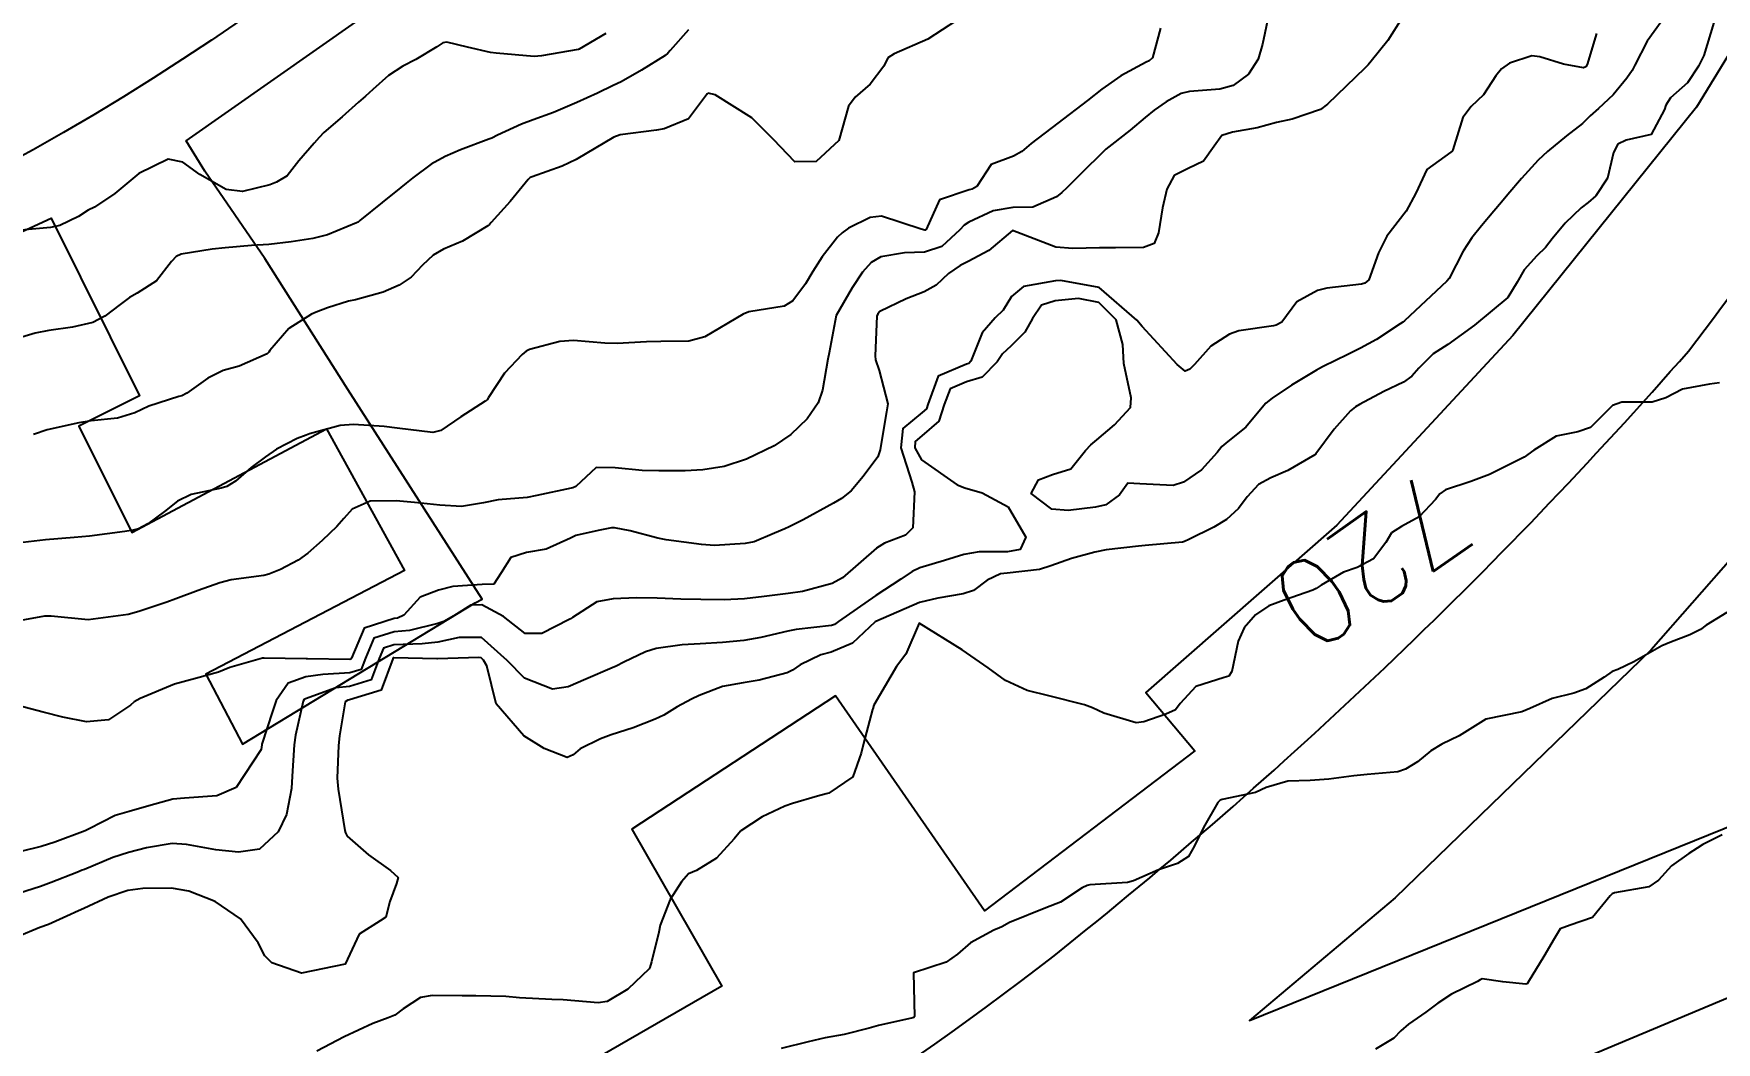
# Model space of a CAD drawing. Header units: metres. Extents: x 286371 to 293043, y 7462578 to 7466404.
# Drawn here: x 292270.7 to 292347.7, y 7462868.1 to 7462914.2 of the extents above; entities that cross this region are included whole.
import ezdxf
from ezdxf.enums import TextEntityAlignment as Align

# ---------------------------------------------------------------- set-up
doc = ezdxf.new("R2010")
doc.units = ezdxf.units.M
doc.header["$MEASUREMENT"] = 0
for name, color, linetype in [('Cotas', 45, 'Continuous'), ('Curvas de Nivel 1m', 11, 'Continuous'), ('Curvas de Nivel 5m', 15, 'Continuous'), ('Edificações', 30, 'Continuous'), ('Vias primárias', 230, 'Continuous')]:
    doc.layers.add(name, color=color, linetype=linetype)
doc.styles.add('Style-STANDARD', font='STANDARD.shx')

msp = doc.modelspace()

# ---------------------------------------------------------------- linework, layer by layer
at = {"layer": 'Curvas de Nivel 1m', "flags": 128}
for points, elevation in [([(292313.574, 7462915.195), (292311.605, 7462913.924), (292310.06, 7462913.247), (292309.777, 7462913.066), (292309.586, 7462912.69), (292308.974, 7462911.863), (292308.283, 7462911.274), (292307.975, 7462910.861), (292307.534, 7462909.284), (292306.496, 7462908.323), (292305.519, 7462908.304), (292304.54, 7462909.329), (292303.549, 7462910.323), (292301.873, 7462911.37), (292301.565, 7462911.446), (292301.518, 7462911.422), (292301.475, 7462911.376), (292300.651, 7462910.284), (292299.54, 7462909.818), (292299.195, 7462909.753), (292297.536, 7462909.538), (292297.246, 7462909.44), (292295.518, 7462908.414), (292294.885, 7462908.113), (292293.506, 7462907.629), (292293.421, 7462907.59), (292293.32, 7462907.507), (292292.506, 7462906.502), (292291.631, 7462905.532), (292291.553, 7462905.453), (292291.472, 7462905.382), (292290.322, 7462904.691), (292289.455, 7462904.316), (292288.979, 7462904.044), (292288.489, 7462903.579), (292287.979, 7462903.043), (292287.43, 7462902.666), (292286.685, 7462902.345), (292285.42, 7462902.007), (292285.113, 7462901.935), (292284.144, 7462901.643), (292283.622, 7462901.44), (292283.409, 7462901.345), (292282.373, 7462900.696), (292281.501, 7462899.683), (292281.455, 7462899.611), (292281.382, 7462899.531), (292280.111, 7462898.966), (292279.37, 7462898.763), (292278.664, 7462898.425), (292277.711, 7462897.739), (292277.477, 7462897.618), (292277.352, 7462897.583), (292275.97, 7462897.14), (292275.34, 7462896.841), (292274.535, 7462896.587), (292273.334, 7462896.462), (292272.769, 7462896.377), (292271.327, 7462896.052), (292270.699, 7462895.847)], 727), ([(292300.654, 7462914.348), (292299.827, 7462913.401), (292299.719, 7462913.276), (292299.591, 7462913.179), (292298.511, 7462912.495), (292297.575, 7462911.969), (292297.217, 7462911.794), (292296.492, 7462911.456), (292295.557, 7462911.026), (292294.478, 7462910.569), (292293.548, 7462910.224), (292293.023, 7462910.034), (292291.918, 7462909.529), (292291.666, 7462909.398), (292291.531, 7462909.341), (292290.224, 7462908.86), (292289.524, 7462908.556), (292288.891, 7462908.199), (292288.052, 7462907.586), (292287.748, 7462907.343), (292287.497, 7462907.144), (292286.645, 7462906.453), (292285.629, 7462905.622), (292285.542, 7462905.555), (292285.472, 7462905.519), (292284.142, 7462904.973), (292283.467, 7462904.807), (292282.484, 7462904.649), (292281.461, 7462904.534), (292280.669, 7462904.487), (292279.464, 7462904.381), (292278.875, 7462904.311), (292277.459, 7462904.094), (292277.218, 7462903.987), (292277.008, 7462903.751), (292276.33, 7462902.867), (292275.432, 7462902.305), (292275.094, 7462902.114), (292274.658, 7462901.786), (292273.96, 7462901.249), (292273.411, 7462900.966), (292272.475, 7462900.751), (292271.405, 7462900.594), (292270.772, 7462900.476), (292269.397, 7462900.072)], 728), ([(292333.308, 7462914.889), (292332.642, 7462913.865), (292331.892, 7462912.91), (292331.751, 7462912.752), (292331.589, 7462912.597), (292329.88, 7462910.948), (292329.56, 7462910.708), (292328.265, 7462910.262), (292327.551, 7462910.109), (292326.672, 7462909.872), (292325.544, 7462909.669), (292325.052, 7462909.511), (292324.709, 7462909.027), (292324.219, 7462908.339), (292323.518, 7462908), (292322.875, 7462907.692), (292322.542, 7462907.059), (292322.343, 7462906.21), (292322.159, 7462905.064), (292321.958, 7462904.575), (292321.464, 7462904.398), (292320.185, 7462904.372), (292319.463, 7462904.384), (292318.238, 7462904.348), (292317.463, 7462904.411), (292315.474, 7462905.164), (292314.389, 7462904.252), (292313.452, 7462903.755), (292313.081, 7462903.568), (292312.547, 7462903.208), (292311.984, 7462902.668), (292311.431, 7462902.368), (292310.612, 7462902.051), (292309.417, 7462901.466), (292309.311, 7462901.361), (292309.274, 7462901.257), (292309.198, 7462899.447), (292309.215, 7462899.257), (292309.377, 7462898.774), (292309.774, 7462897.248), (292309.71, 7462896.887), (292309.433, 7462895.253), (292309.425, 7462895.15), (292309.318, 7462894.822), (292308.644, 7462893.924), (292308.102, 7462893.272), (292307.657, 7462892.911), (292307.285, 7462892.707), (292305.907, 7462891.946), (292305.268, 7462891.619), (292305.06, 7462891.535), (292304.599, 7462891.334), (292303.664, 7462890.942), (292303.257, 7462890.854), (292301.855, 7462890.776), (292301.255, 7462890.811), (292299.634, 7462891.033), (292299.259, 7462891.106), (292297.994, 7462891.433), (292297.266, 7462891.582), (292297.135, 7462891.577), (292296.52, 7462891.456), (292295.512, 7462891.219), (292295.259, 7462891.112), (292294.145, 7462890.597), (292293.248, 7462890.448), (292292.538, 7462890.221), (292292.096, 7462889.522), (292291.753, 7462889), (292291.226, 7462888.983), (292289.88, 7462888.899), (292289.222, 7462888.729), (292288.382, 7462888.411), (292287.642, 7462887.588), (292287.347, 7462887.447), (292287.202, 7462887.429), (292285.817, 7462886.993), (292285.238, 7462885.623), (292285.219, 7462885.578), (292285.173, 7462885.564), (292283.233, 7462885.594), (292283.173, 7462885.593), (292281.241, 7462885.615), (292281.173, 7462885.611), (292279.681, 7462885.192), (292279.163, 7462884.981), (292278.115, 7462884.691), (292277.154, 7462884.426), (292275.581, 7462883.778), (292275.305, 7462883.619), (292275.139, 7462883.474), (292274.126, 7462882.803), (292273.127, 7462882.701), (292272.036, 7462882.925), (292271.134, 7462883.153), (292269.407, 7462883.604)], 724), ([(292347.556, 7462914.675), (292347.104, 7462913.179), (292346.858, 7462912.685), (292346.351, 7462911.925), (292345.572, 7462911.232), (292345.366, 7462910.908), (292345.301, 7462910.708), (292344.697, 7462909.567), (292343.543, 7462909.302), (292343.161, 7462909.119), (292342.974, 7462908.743), (292342.696, 7462907.567), (292342.158, 7462906.755), (292341.805, 7462906.453), (292341.496, 7462906.207), (292340.753, 7462905.508), (292340.165, 7462904.784), (292339.861, 7462904.393), (292339.458, 7462904.016), (292338.877, 7462903.371), (292338.562, 7462902.808), (292338.131, 7462902.113), (292337.418, 7462901.515), (292336.605, 7462900.841), (292335.396, 7462899.966), (292334.723, 7462899.538), (292334.06, 7462898.884), (292333.75, 7462898.507), (292333.364, 7462898.243), (292332.467, 7462897.803), (292331.35, 7462897.212), (292331.165, 7462897.11), (292330.933, 7462896.931), (292330.187, 7462896.086), (292329.353, 7462894.954), (292329.335, 7462894.933), (292329.314, 7462894.919), (292328.079, 7462894.196), (292327.297, 7462893.863), (292326.725, 7462893.561), (292326.219, 7462893), (292325.823, 7462892.459), (292325.268, 7462891.958), (292324.685, 7462891.601), (292323.54, 7462891.04), (292323.344, 7462890.951), (292323.252, 7462890.924), (292321.553, 7462890.766), (292321.249, 7462890.734), (292319.769, 7462890.574), (292319.244, 7462890.466), (292318.183, 7462890.182), (292317.238, 7462889.847), (292316.711, 7462889.666), (292315.231, 7462889.497), (292314.932, 7462889.467), (292314.316, 7462889.178), (292313.696, 7462888.716), (292313.221, 7462888.552), (292312.063, 7462888.366), (292311.218, 7462888.167), (292309.231, 7462887.29), (292309.204, 7462887.277), (292308.156, 7462886.309), (292307.183, 7462885.898), (292306.711, 7462885.771), (292305.771, 7462885.315), (292305.418, 7462885.071), (292305.167, 7462884.953), (292303.895, 7462884.608), (292303.161, 7462884.496), (292302.211, 7462884.316), (292301.152, 7462883.906), (292300.792, 7462883.748), (292300.14, 7462883.4), (292299.534, 7462883.01), (292299.135, 7462882.822), (292298.12, 7462882.439), (292297.124, 7462882.112), (292296.637, 7462881.936), (292295.7, 7462881.466), (292295.376, 7462881.205), (292295.108, 7462881.078), (292294.054, 7462881.49), (292293.122, 7462882.067), (292291.866, 7462883.524), (292291.43, 7462885.271), (292291.279, 7462885.533), (292291.175, 7462885.627), (292291.069, 7462885.643), (292289.174, 7462885.591), (292289.147, 7462885.592), (292287.175, 7462885.635), (292287.144, 7462885.626), (292287.131, 7462885.595), (292286.599, 7462884.156), (292285.145, 7462883.712), (292285.068, 7462883.703), (292284.957, 7462883.627), (292284.691, 7462882.06), (292284.644, 7462881.631), (292284.595, 7462880.129), (292284.633, 7462879.631), (292284.942, 7462877.74), (292284.968, 7462877.626), (292285.052, 7462877.479), (292286.019, 7462876.63), (292287.029, 7462875.914), (292287.371, 7462875.589), (292287.3, 7462875.309), (292287.002, 7462874.488), (292286.814, 7462873.771), (292286.553, 7462873.601), (292285.601, 7462872.996), (292284.954, 7462871.624), (292282.955, 7462871.217), (292281.599, 7462871.685), (292281.286, 7462872.005), (292280.978, 7462872.602), (292280.17, 7462873.707), (292279.006, 7462874.489), (292277.796, 7462874.959), (292277.014, 7462875.105), (292275.698, 7462875.09), (292275.012, 7462874.997), (292274.108, 7462874.697), (292272.999, 7462874.17), (292272.756, 7462874.059), (292272.221, 7462873.826), (292271.386, 7462873.44), (292270.986, 7462873.309), (292269.964, 7462872.875)], 721), ([(292345.144, 7462914.712), (292344.506, 7462913.826), (292343.947, 7462912.729), (292343.829, 7462912.492), (292343.585, 7462912.141), (292342.947, 7462911.371), (292342.281, 7462910.754), (292341.909, 7462910.409), (292341.554, 7462910.068), (292340.826, 7462909.494), (292339.955, 7462908.788), (292339.735, 7462908.587), (292339.528, 7462908.382), (292338.768, 7462907.553), (292338.132, 7462906.815), (292337.845, 7462906.473), (292337.493, 7462906.06), (292336.927, 7462905.388), (292336.491, 7462904.839), (292336.089, 7462904.221), (292335.446, 7462902.972), (292335.351, 7462902.856), (292333.416, 7462901.045), (292333.332, 7462900.979), (292333.207, 7462900.898), (292332.124, 7462900.189), (292331.397, 7462899.787), (292330.821, 7462899.505), (292329.683, 7462898.95), (292329.487, 7462898.847), (292329.381, 7462898.787), (292328.244, 7462898.094), (292327.362, 7462897.508), (292327.071, 7462897.276), (292326.821, 7462896.992), (292326.159, 7462896.181), (292325.324, 7462895.522), (292325.049, 7462895.289), (292324.844, 7462895.022), (292324.117, 7462894.223), (292323.296, 7462893.658), (292322.827, 7462893.518), (292321.302, 7462893.587), (292320.761, 7462893.623), (292320.367, 7462893.088), (292319.751, 7462892.631), (292319.282, 7462892.526), (292318.03, 7462892.372), (292317.283, 7462892.429), (292316.329, 7462893.149), (292316.674, 7462893.774), (292317.307, 7462894.023), (292318.154, 7462894.279), (292318.825, 7462895.112), (292319.057, 7462895.379), (292319.331, 7462895.595), (292320.149, 7462896.285), (292320.876, 7462897.082), (292320.914, 7462897.528), (292320.571, 7462899.087), (292320.532, 7462899.952), (292320.214, 7462901.092), (292319.426, 7462901.883), (292318.49, 7462902.057), (292317.426, 7462901.955), (292316.804, 7462901.763), (292316.386, 7462901.15), (292316.043, 7462900.516), (292315.395, 7462899.878), (292315.022, 7462899.537), (292314.779, 7462899.174), (292314.085, 7462898.472), (292313.37, 7462898.249), (292312.633, 7462897.937), (292312.357, 7462897.209), (292312.104, 7462896.452), (292311.332, 7462895.781), (292311.033, 7462895.524), (292311.005, 7462895.229), (292311.316, 7462894.691), (292312.954, 7462893.545), (292313.297, 7462893.403), (292314.092, 7462893.182), (292315.285, 7462892.541), (292316.086, 7462891.152), (292315.824, 7462890.585), (292315.25, 7462890.475), (292313.949, 7462890.485), (292313.252, 7462890.36), (292312.375, 7462890.079), (292311.242, 7462889.743), (292310.889, 7462889.58), (292310.372, 7462889.237), (292309.222, 7462888.487), (292307.517, 7462887.29), (292307.335, 7462887.158), (292307.201, 7462887.109), (292305.589, 7462886.927), (292305.197, 7462886.851), (292303.968, 7462886.567), (292303.19, 7462886.431), (292302.221, 7462886.337), (292301.187, 7462886.279), (292300.363, 7462886.22), (292299.184, 7462886.057), (292298.689, 7462885.914), (292297.697, 7462885.437), (292297.357, 7462885.256), (292297.17, 7462885.172), (292295.961, 7462884.663), (292295.157, 7462884.312), (292294.432, 7462884.208), (292293.162, 7462884.708), (292292.368, 7462885.517), (292291.189, 7462886.56), (292290.173, 7462886.566), (292289.186, 7462886.354), (292288.483, 7462886.277), (292287.184, 7462886.23), (292286.701, 7462886.082), (292286.51, 7462885.604), (292286.139, 7462884.63), (292285.155, 7462884.329), (292284.532, 7462884.255), (292283.146, 7462883.759), (292283.079, 7462883.721), (292283.038, 7462883.656), (292282.688, 7462882.094), (292282.616, 7462881.662), (292282.532, 7462880.224), (292282.497, 7462879.663), (292282.267, 7462878.466), (292281.886, 7462877.672), (292281.042, 7462876.878), (292280.08, 7462876.744), (292279.041, 7462876.853), (292277.691, 7462877.098), (292277.045, 7462877.145), (292275.872, 7462876.941), (292275.038, 7462876.74), (292274.323, 7462876.506), (292273.026, 7462875.957), (292272.924, 7462875.918), (292272.68, 7462875.82), (292271.499, 7462875.355), (292271.014, 7462875.18), (292270.015, 7462874.854)], 722), ([(292322.252, 7462914.428), (292321.888, 7462913.07), (292321.736, 7462912.929), (292321.591, 7462912.861), (292320.43, 7462912.243), (292319.572, 7462911.629), (292318.915, 7462911.114), (292317.548, 7462910.086), (292316.338, 7462909.152), (292315.91, 7462908.777), (292315.525, 7462908.57), (292314.508, 7462908.191), (292313.846, 7462907.189), (292313.636, 7462907.059), (292313.502, 7462907.033), (292312.141, 7462906.568), (292311.523, 7462905.224), (292311.505, 7462905.193), (292311.474, 7462905.188), (292311.306, 7462905.227), (292309.483, 7462905.82), (292308.972, 7462905.772), (292307.983, 7462905.277), (292307.681, 7462905.071), (292307.468, 7462904.861), (292306.778, 7462903.971), (292306.346, 7462903.301), (292306.003, 7462902.738), (292305.424, 7462901.951), (292305.031, 7462901.71), (292303.416, 7462901.456), (292303.152, 7462901.35), (292301.398, 7462900.306), (292300.677, 7462900.113), (292299.394, 7462900.096), (292298.742, 7462900.076), (292297.392, 7462900.008), (292296.825, 7462900.02), (292295.394, 7462900.147), (292294.775, 7462900.102), (292293.387, 7462899.73), (292293.234, 7462899.66), (292293.057, 7462899.509), (292292.237, 7462898.656), (292291.509, 7462897.532), (292291.449, 7462897.436), (292291.351, 7462897.362), (292290.243, 7462896.649), (292289.331, 7462896.027), (292288.963, 7462895.937), (292287.332, 7462896.138), (292286.734, 7462896.203), (292285.334, 7462896.296), (292284.718, 7462896.249), (292283.327, 7462895.875), (292283.166, 7462895.818), (292282.765, 7462895.663), (292281.819, 7462895.174), (292281.311, 7462894.82), (292280.656, 7462894.342), (292279.931, 7462893.705), (292279.539, 7462893.462), (292279.289, 7462893.384), (292277.912, 7462893.108), (292277.28, 7462892.803), (292276.696, 7462892.329), (292275.931, 7462891.764), (292275.495, 7462891.536), (292275.259, 7462891.465), (292274.879, 7462891.402), (292273.255, 7462891.201), (292272.564, 7462891.129), (292271.252, 7462891.029), (292270.204, 7462890.906)], 726), ([(292342.188, 7462914.183), (292341.768, 7462912.762), (292341.702, 7462912.653), (292341.592, 7462912.605), (292340.685, 7462912.778), (292339.599, 7462913.118), (292339.236, 7462913.163), (292338.21, 7462912.815), (292337.842, 7462912.569), (292337.585, 7462912.245), (292337.029, 7462911.376), (292336.464, 7462910.841), (292336.07, 7462910.333), (292335.617, 7462908.853), (292335.589, 7462908.798), (292335.532, 7462908.746), (292334.43, 7462907.962), (292333.929, 7462906.878), (292333.492, 7462906.061), (292332.599, 7462904.908), (292332.221, 7462904.155), (292331.771, 7462902.92), (292331.594, 7462902.77), (292331.441, 7462902.724), (292329.851, 7462902.535), (292329.436, 7462902.431), (292328.488, 7462901.909), (292327.791, 7462900.979), (292327.546, 7462900.848), (292327.412, 7462900.819), (292325.836, 7462900.58), (292325.405, 7462900.43), (292324.544, 7462899.88), (292323.796, 7462899.038), (292323.592, 7462898.83), (292323.38, 7462898.745), (292323.006, 7462899.05), (292321.41, 7462900.775), (292321.168, 7462901.078), (292319.436, 7462902.56), (292317.686, 7462902.885), (292317.44, 7462902.87), (292315.987, 7462902.605), (292315.429, 7462902.157), (292315.057, 7462901.532), (292314.681, 7462901.175), (292314.093, 7462900.494), (292313.565, 7462899.192), (292313.487, 7462899.089), (292313.382, 7462899.06), (292312.074, 7462898.514), (292311.612, 7462897.221), (292311.548, 7462897.024), (292311.348, 7462896.854), (292310.463, 7462896.112), (292310.365, 7462895.239), (292310.874, 7462893.658), (292310.993, 7462893.229), (292310.927, 7462891.571), (292310.59, 7462891.235), (292309.627, 7462890.88), (292309.255, 7462890.649), (292307.703, 7462889.285), (292307.23, 7462889.027), (292305.877, 7462888.662), (292305.223, 7462888.567), (292304.126, 7462888.435), (292303.219, 7462888.329), (292302.297, 7462888.289), (292301.218, 7462888.294), (292300.3, 7462888.316), (292299.218, 7462888.36), (292298.278, 7462888.369), (292297.217, 7462888.331), (292296.471, 7462888.2), (292295.349, 7462887.472), (292295.264, 7462887.412), (292295.203, 7462887.382), (292293.944, 7462886.742), (292293.193, 7462886.753), (292292.203, 7462887.519), (292291.212, 7462888.055), (292290.707, 7462888.047), (292289.922, 7462887.554), (292289.469, 7462887.292), (292289.199, 7462887.2), (292287.889, 7462886.889), (292287.193, 7462886.828), (292286.259, 7462886.537), (292285.879, 7462885.614), (292285.679, 7462885.104), (292285.164, 7462884.947), (292283.929, 7462884.876), (292283.161, 7462884.761), (292282.353, 7462884.47), (292281.79, 7462883.675), (292281.637, 7462883.177), (292281.148, 7462881.684), (292281.142, 7462881.656), (292281.11, 7462881.446), (292279.97, 7462879.707), (292279.078, 7462879.327), (292277.608, 7462879.214), (292277.075, 7462879.171), (292275.975, 7462878.866), (292275.066, 7462878.607), (292274.435, 7462878.422), (292273.238, 7462877.812), (292273.115, 7462877.752), (292273.053, 7462877.729), (292271.673, 7462877.207), (292271.042, 7462877.012), (292270.12, 7462876.776)], 723), ([(292296.882, 7462914.178), (292295.652, 7462913.464), (292295.619, 7462913.449), (292295.604, 7462913.441), (292293.937, 7462913.159), (292293.598, 7462913.13), (292291.857, 7462913.273), (292291.601, 7462913.304), (292290.548, 7462913.55), (292289.607, 7462913.788), (292289.419, 7462913.756), (292289.139, 7462913.571), (292288.186, 7462912.995), (292287.59, 7462912.684), (292286.933, 7462912.255), (292286.217, 7462911.615), (292285.88, 7462911.309), (292285.565, 7462911.033), (292284.822, 7462910.369), (292283.98, 7462909.648), (292283.767, 7462909.425), (292283.537, 7462909.158), (292282.84, 7462908.349), (292282.3, 7462907.673), (292281.814, 7462907.375), (292281.508, 7462907.265), (292280.25, 7462906.956), (292279.504, 7462907.05), (292278.3, 7462907.733), (292277.522, 7462908.3), (292276.851, 7462908.428), (292275.514, 7462907.774), (292274.422, 7462906.869), (292273.491, 7462906.241), (292273.203, 7462906.094), (292272.751, 7462905.815), (292271.9, 7462905.406), (292271.476, 7462905.312), (292270.14, 7462905.189)], 729), ([(292348.161, 7462887.708), (292347.201, 7462887.121), (292346.942, 7462886.934), (292346.465, 7462886.685), (292345.547, 7462886.341), (292345.186, 7462886.178), (292343.896, 7462885.451), (292343.169, 7462885.107), (292342.912, 7462885.004), (292342.535, 7462884.754), (292341.708, 7462884.214), (292341.153, 7462884.012), (292340.163, 7462883.775), (292339.142, 7462883.314), (292338.782, 7462883.168), (292337.134, 7462882.834), (292335.906, 7462882.069), (292335.116, 7462881.686), (292334.607, 7462881.377), (292333.999, 7462880.881), (292333.452, 7462880.536), (292333.097, 7462880.426), (292331.708, 7462880.302), (292331.094, 7462880.233), (292329.948, 7462880.085), (292329.09, 7462880.019), (292328.072, 7462879.987), (292327.085, 7462879.699), (292326.591, 7462879.482), (292325.076, 7462879.162), (292324.97, 7462879.122), (292324.878, 7462879.017), (292324.212, 7462877.872), (292323.8, 7462877.033), (292323.524, 7462876.55), (292323.032, 7462876.231), (292322.152, 7462875.933), (292321.019, 7462875.436), (292320.732, 7462875.365), (292319.016, 7462875.257), (292318.891, 7462875.231), (292318.669, 7462875.11), (292317.67, 7462874.458), (292317, 7462874.202), (292315.348, 7462873.526), (292314.986, 7462873.33), (292314.879, 7462873.282), (292314.627, 7462873.18), (292313.562, 7462872.609), (292312.967, 7462872.09), (292312.449, 7462871.724), (292310.954, 7462871.234), (292310.99, 7462869.233), (292310.966, 7462869.191), (292310.923, 7462869.18), (292309.346, 7462868.829), (292308.916, 7462868.702), (292307.776, 7462868.417), (292306.908, 7462868.252), (292306.134, 7462868.078), (292304.901, 7462867.775)], 719), ([(292347.935, 7462877.545), (292347.05, 7462877.096), (292346.799, 7462876.937), (292346.422, 7462876.694), (292345.623, 7462876.117), (292345.025, 7462875.461), (292344.582, 7462875.159), (292343.016, 7462874.888), (292342.911, 7462874.85), (292342.819, 7462874.747), (292342.003, 7462873.756), (292340.994, 7462873.412), (292340.535, 7462873.237), (292340.261, 7462872.785), (292339.781, 7462871.983), (292339.07, 7462870.803), (292339.021, 7462870.735), (292338.952, 7462870.712), (292337.908, 7462870.82), (292336.956, 7462870.953), (292336.878, 7462870.913), (292336.753, 7462870.837), (292335.552, 7462870.249), (292334.939, 7462869.839), (292334.379, 7462869.426), (292333.591, 7462868.884), (292333.237, 7462868.572), (292332.914, 7462868.241), (292332.079, 7462867.735)], 718)]:
    msp.add_lwpolyline(points, dxfattribs=dict(at, elevation=elevation))
at = {"layer": 'Curvas de Nivel 5m', "flags": 128}
for points, elevation in [([(292327.193, 7462914.991), (292326.908, 7462913.692), (292326.722, 7462912.998), (292326.272, 7462912.316), (292325.576, 7462911.799), (292324.959, 7462911.637), (292323.571, 7462911.531), (292323.192, 7462911.428), (292322.505, 7462911.06), (292321.958, 7462910.669), (292321.553, 7462910.337), (292320.866, 7462909.762), (292320.018, 7462909.097), (292319.749, 7462908.883), (292319.528, 7462908.675), (292318.736, 7462907.896), (292317.963, 7462907.128), (292317.729, 7462906.902), (292317.498, 7462906.712), (292316.405, 7462906.236), (292315.49, 7462906.216), (292314.599, 7462906.066), (292313.479, 7462905.55), (292313.261, 7462905.414), (292313.07, 7462905.201), (292312.24, 7462904.435), (292311.458, 7462904.179), (292310.544, 7462904.152), (292309.455, 7462903.969), (292309.007, 7462903.705), (292308.621, 7462903.267), (292308.152, 7462902.555), (292307.414, 7462901.284), (292307.099, 7462899.578), (292307.039, 7462899.29), (292306.784, 7462897.872), (292306.589, 7462897.296), (292306.079, 7462896.568), (292305.332, 7462895.847), (292304.575, 7462895.329), (292303.314, 7462894.711), (292302.291, 7462894.388), (292301.307, 7462894.233), (292300.512, 7462894.19), (292299.306, 7462894.19), (292298.538, 7462894.193), (292297.307, 7462894.319), (292296.43, 7462894.335), (292295.508, 7462893.471), (292295.361, 7462893.406), (292295.293, 7462893.392), (292293.725, 7462893.06), (292293.286, 7462892.961), (292291.958, 7462892.85), (292291.282, 7462892.72), (292290.28, 7462892.548), (292289.28, 7462892.609), (292288.132, 7462892.731), (292287.282, 7462892.806), (292286.101, 7462892.792), (292285.276, 7462892.424), (292284.891, 7462892.009), (292284.566, 7462891.635), (292283.9, 7462891), (292283.246, 7462890.419), (292282.799, 7462890.103), (292281.993, 7462889.673), (292281.458, 7462889.454), (292281.23, 7462889.401), (292279.74, 7462889.194), (292279.224, 7462889.069), (292278.233, 7462888.715), (292277.213, 7462888.326), (292276.79, 7462888.171), (292275.559, 7462887.769), (292275.202, 7462887.654), (292275.034, 7462887.611), (292273.197, 7462887.369), (292271.507, 7462887.532), (292271.199, 7462887.535), (292269.782, 7462887.278)], 725), ([(292347.822, 7462898.212), (292347.366, 7462898.148), (292346.133, 7462897.923), (292345.356, 7462897.523), (292344.743, 7462897.324), (292343.353, 7462897.316), (292342.926, 7462897.165), (292342.5, 7462896.747), (292341.92, 7462896.171), (292341.332, 7462895.967), (292340.347, 7462895.761), (292339.319, 7462895.122), (292338.885, 7462894.803), (292337.302, 7462894.009), (292336.447, 7462893.697), (292335.291, 7462893.31), (292335.018, 7462893.138), (292334.826, 7462892.871), (292334.082, 7462892.073), (292333.265, 7462891.645), (292332.812, 7462891.35), (292332.555, 7462890.905), (292331.993, 7462890.163), (292331.237, 7462889.768), (292330.621, 7462889.546), (292329.594, 7462888.949), (292329.371, 7462888.803), (292329.221, 7462888.733), (292327.91, 7462888.277), (292327.209, 7462888.012), (292326.592, 7462887.605), (292326.079, 7462887.001), (292325.8, 7462886.39), (292325.509, 7462885.009), (292325.371, 7462884.801), (292325.16, 7462884.735), (292323.87, 7462884.317), (292323.142, 7462883.544), (292322.932, 7462883.253), (292322.49, 7462883.054), (292321.487, 7462882.711), (292321.128, 7462882.66), (292319.662, 7462883.097), (292319.138, 7462883.34), (292318.772, 7462883.478), (292317.145, 7462883.891), (292316.152, 7462884.146), (292315.156, 7462884.599), (292314.358, 7462885.177), (292313.176, 7462886.004), (292311.204, 7462887.224), (292310.603, 7462885.808), (292310.166, 7462885.244), (292309.137, 7462883.475), (292309.092, 7462883.308), (292309.078, 7462883.265), (292308.665, 7462881.717), (292308.559, 7462881.273), (292308.176, 7462880.19), (292307.076, 7462879.444), (292306.961, 7462879.411), (292306.561, 7462879.302), (292305.412, 7462878.976), (292305.067, 7462878.857), (292304.031, 7462878.369), (292303.049, 7462877.717), (292302.877, 7462877.526), (292302.747, 7462877.359), (292301.932, 7462876.47), (292301.022, 7462875.911), (292300.651, 7462875.759), (292300.334, 7462875.395), (292299.814, 7462874.59), (292299.366, 7462873.409), (292299.298, 7462873.091), (292298.959, 7462871.736), (292298.888, 7462871.482), (292298.852, 7462871.416), (292297.881, 7462870.489), (292296.931, 7462869.917), (292296.524, 7462869.857), (292294.932, 7462869.989), (292294.4, 7462870.014), (292292.933, 7462870.095), (292292.304, 7462870.143), (292290.934, 7462870.185), (292290.3, 7462870.178), (292288.934, 7462870.198), (292288.396, 7462870.108), (292287.614, 7462869.584), (292287.221, 7462869.288), (292286.918, 7462869.168), (292286.215, 7462868.909), (292284.904, 7462868.301), (292283.663, 7462867.653)], 720)]:
    msp.add_lwpolyline(points, dxfattribs=dict(at, elevation=elevation))
at = {"layer": 'Edificações', "elevation": 743.754}
for points in [[(292363.705, 7462938.509), (292346.769, 7462910.809), (292338.361, 7462900.373), (292330.31, 7462891.7), (292321.583, 7462884.047), (292323.812, 7462881.375), (292314.194, 7462874.065), (292307.387, 7462883.889), (292298.073, 7462877.802), (292302.18, 7462870.626), (292292.822, 7462865.224), (292294.763, 7462861.621), (292291.02, 7462859.626), (292289.315, 7462863.033), (292283.286, 7462860.042), (292285.019, 7462856.012), (292274.283, 7462851.732), (292273.04, 7462854.718), (292267.723, 7462852.69)], [(292268.805, 7462904.497), (292271.502, 7462905.733), (292275.54, 7462897.618), (292272.767, 7462896.229), (292275.199, 7462891.366), (292284.105, 7462896.098), (292287.66, 7462889.622), (292278.585, 7462884.893), (292280.26, 7462881.688), (292290.9, 7462888.145), (292291.215, 7462888.323), (292285.068, 7462897.898), (292281.279, 7462903.898), (292278.528, 7462907.89), (292277.685, 7462909.274), (292285.575, 7462914.804)]]:
    msp.add_lwpolyline(points, dxfattribs=at)
at = {"layer": 'Vias primárias', "elevation": 743.754}
msp.add_lwpolyline([(292338.586, 7463050.678), (292333.48, 7463017.975), (292328.076, 7462988.227, -0.220566), (292270.676, 7462908.856, -0.028956), (292252.23, 7462900.181, 0.252501), (292246.281, 7462892.301), (292242.942, 7462873.814), (292240.221, 7462858.717, 0.438591), (292250.537, 7462843.213, 0.095518), (292251.84, 7462843.132, 0.109873), (292262.17, 7462845.051, 0.103105), (292317.379, 7462872.013, 0.045009), (292346.398, 7462899.659, 0.039256), (292368.217, 7462933.37, 0.036669), (292379.344, 7462961.059, 0.021057), (292398.397, 7463064.932)], format="xyb", close=True, dxfattribs=at)
at = {"layer": 'Vias primárias'}
msp.add_lwpolyline([(292436.794, 7462909.016), (292406.067, 7462894.317), (292338.573, 7462866.048), (292308.555, 7462854.045, -0.070318), (292237.205, 7462830.392, -0.301319)], format="xyb", dxfattribs=at)
msp.add_lwpolyline([(292364.95, 7462884.666, -0.259303), (292354.073, 7462896.666), (292344.688, 7462885.997), (292332.981, 7462874.666), (292326.316, 7462869.056), (292364.95, 7462884.666)], format="xyb", close=True, dxfattribs=at)

# ---------------------------------------------------------------- texts
at = {"layer": 'Cotas', "style": 'Style-STANDARD'}
msp.add_text('720', height=4, rotation=215.06011, dxfattribs=at).set_placement((292331.917, 7462890.052, 720), align=Align.MIDDLE_CENTER)

doc.saveas('drawing.dxf')
